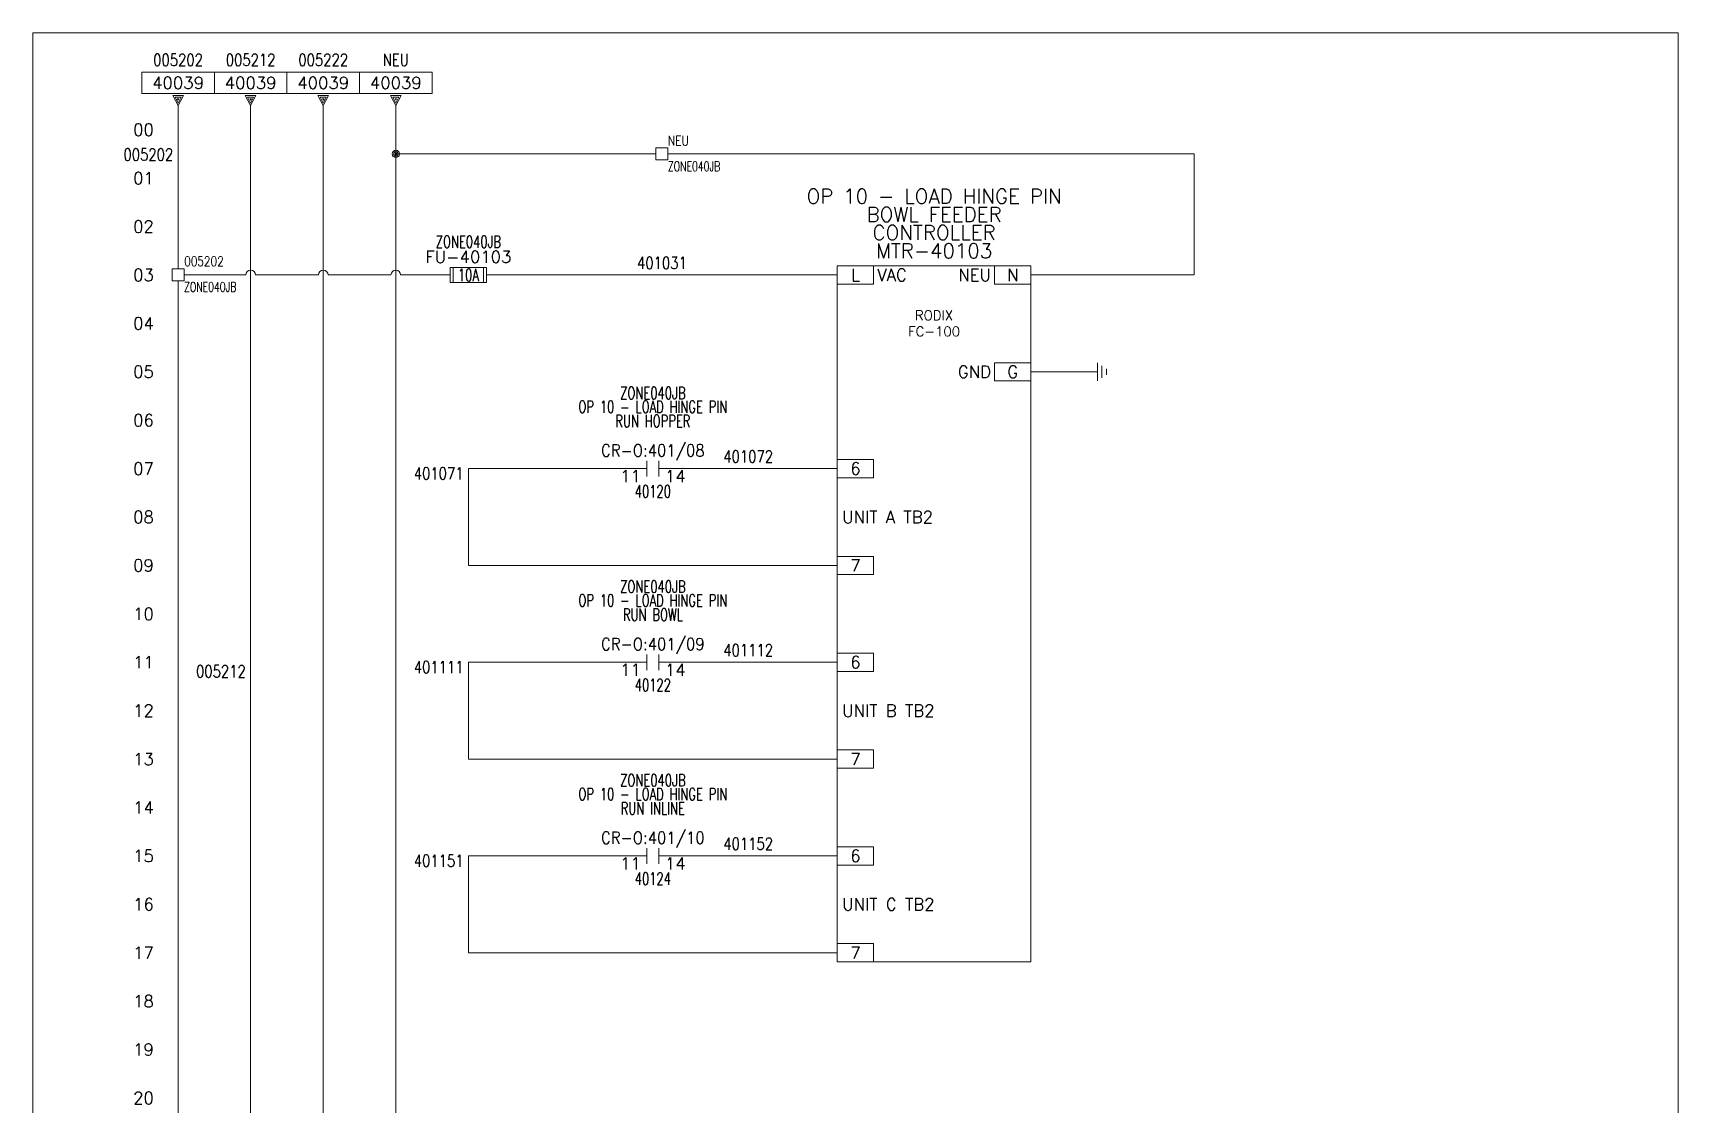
# Model space of a CAD drawing. Header units: inches. Extents: x 0 to 17, y 0 to 23.
# Drawn here: x 0 to 17, y 11.94 to 23 of the extents above; entities that cross this region are included whole.
import ezdxf
from ezdxf.enums import TextEntityAlignment as Align

# ---------------------------------------------------------------- set-up
doc = ezdxf.new("R2010")
doc.units = ezdxf.units.IN
doc.header["$MEASUREMENT"] = 0
doc.layers.get('0').update_dxf_attribs({"lineweight": 5})
for name, color, linetype, lineweight in [('_MULTI_WIRE', 9, 'Continuous', 5), ('DESC', 1, 'Continuous', 5), ('DESCCHILD', 1, 'Continuous', 5), ('LOC', 252, 'Continuous', 5), ('MISC', 2, 'Continuous', 5), ('SYMS', 7, 'Continuous', 5), ('TAGS', 2, 'Continuous', 5), ('TERMS', 2, 'Continuous', 5), ('Title_Block_Info', 2, 'Continuous', 5), ('WIRENO', 1, 'Continuous', 5), ('WIRES', 7, 'Continuous', 5), ('XREF', 1, 'Continuous', 5), ('XREFCHILD', 1, 'Continuous', 5)]:
    doc.layers.add(name, color=color, linetype=linetype, lineweight=lineweight)
doc.layers.add('WIRENO_DEST', color=1, linetype='Continuous')
doc.styles.get("Standard").update_dxf_attribs({"font": 'romans.shx'})
doc.styles.add('WD', font='romans.shx')

# ---------------------------------------------------------------- blocks, each defined once
blk = doc.blocks.new('WD_MLRH')
at = {"color": 2, "style": 'WD'}
blk.add_attdef('RUNGFIRST', text='', height=0.125, dxfattribs=at).set_placement((-0.25, 0), align=Align.MIDDLE_RIGHT)
at = {"style": 'WD', "flags": 1}
for tag, p in [('RUNGHORV', (-0.25, -0.127)), ('RUNGINC', (-0.25, -0.163)), ('WIRE-START', (-0.25, -0.356)), ('WIREMODE', (-0.25, -0.281)), ('RUNGDIST', (-0.25, -0.2)), ('RUNGCNT', (-0.25, -0.237)), ('WIREFMT', (-0.25, -0.321)), ('WIRE-GSUF', (-0.25, -0.396)), ('PH3SPACE', (-0.25, -0.437))]:
    blk.add_attdef(tag, text='', height=0.025, dxfattribs=at).set_placement(p, align=Align.RIGHT)
blk = doc.blocks.new('HA2D2')
for p, q in [((0.375, 0.344), (-0.375, 0.344)), ((-0.375, 0.344), (-0.375, 0.125)), ((0.375, 0.125), (0.375, 0.344)), ((-0.375, 0.125), (0.375, 0.125)), ((0.055, 0.102), (-0.055, 0.102)), ((-0.055, 0.102), (0, 0)), ((0, 0.023), (-0.031, 0.086)), ((-0.031, 0.086), (0.031, 0.086)), ((0, 0.055), (-0.008, 0.07)), ((-0.008, 0.07), (0.008, 0.07)), ((0, 0), (0.055, 0.102)), ((0.031, 0.086), (0, 0.023)), ((0.008, 0.07), (0, 0.055))]:
    blk.add_line(p, q)
at = {"style": 'WD', "width": 0.8, "flags": 8}
for tag, p in [('DESC1', (0, 0.722)), ('WIRENO', (0, 0.534))]:
    blk.add_attdef(tag, text='', height=0.125, dxfattribs=at).set_placement(p, align=Align.TOP_CENTER)
at = {"style": 'WD'}
blk.add_attdef('XREF', text='', height=0.125, dxfattribs=at).set_placement((0, 0.172), align=Align.CENTER)
at = {"style": 'WD', "flags": 1}
for tag, p in [('X8TERM01', (0, 0)), ('SIGCODE', (0.088, 0.066))]:
    blk.add_attdef(tag, p, '', height=0.01, dxfattribs=at)
blk = doc.blocks.new('HMISC_CAT1_RODIX_FC100')
for p, q in [((-1, 0.094), (-0.625, 0.094)), ((-1, -0.094), (-1, 0.094)), ((-0.625, 0.094), (-0.625, -0.094)), ((0.625, 0.094), (1, 0.094)), ((0.625, -0.094), (0.625, 0.094)), ((1, 0.094), (1, -0.094)), ((-0.625, -0.094), (-1, -0.094)), ((1, -0.094), (0.625, -0.094)), ((-1, -1.094), (-1, -0.906)), ((0.625, -0.906), (1, -0.906)), ((0.625, -1.094), (0.625, -0.906)), ((1, -0.906), (1, -1.094)), ((1, -1.094), (0.625, -1.094)), ((-1, -1.906), (-0.625, -1.906)), ((-1, -2.094), (-1, -1.906)), ((-0.625, -1.906), (-0.625, -2.094)), ((1, -1.906), (1, -2.094)), ((-0.625, -2.094), (-1, -2.094)), ((-1, -2.906), (-0.625, -2.906)), ((-1, -3.094), (-1, -2.906)), ((-0.625, -2.906), (-0.625, -3.094)), ((1, -2.906), (1, -3.094)), ((-0.625, -3.094), (-1, -3.094)), ((-1, -3.906), (-0.625, -3.906)), ((-1, -4.094), (-1, -3.906)), ((-0.625, -3.906), (-0.625, -4.094)), ((-0.625, -4.094), (-1, -4.094)), ((-1, -4.906), (-0.625, -4.906)), ((-1, -5.094), (-1, -4.906)), ((-0.625, -4.906), (-0.625, -5.094)), ((-0.625, -5.094), (-1, -5.094)), ((-1, -5.906), (-0.625, -5.906)), ((-1, -6.094), (-1, -5.906)), ((-0.625, -5.906), (-0.625, -6.094)), ((1, -5.906), (1, -6.094)), ((-0.625, -6.094), (-1, -6.094)), ((-1, -6.906), (-0.625, -6.906)), ((-1, -7.094), (-1, -6.906)), ((-0.625, -6.906), (-0.625, -7.094)), ((1, -6.906), (1, -7.094)), ((-0.625, -7.094), (-1, -7.094))]:
    blk.add_line(p, q)
at = {"linetype": 'Continuous'}
blk.add_lwpolyline([(-1, 0.094), (1, 0.094), (1, -7.094), (-1, -7.094)], close=True, dxfattribs=at)
at = {"linetype": 'Continuous', "insert": (0, -0.5), "char_height": 0.1, "width": 0.25, "attachment_point": 5}
blk.add_mtext('RODIX\\PFC-100', dxfattribs=at)
at = {"style": 'WD'}
for tag, p in [('LOC', (0, 0.925)), ('DESC1', (0, 0.738)), ('DESC2', (0, 0.55)), ('DESC3', (0, 0.363)), ('TAG1', (0, 0.175))]:
    blk.add_attdef(tag, text='', height=0.15, dxfattribs=at).set_placement(p, align=Align.CENTER)
at = {"linetype": 'Continuous', "style": 'WD'}
for tag, p in [('TERM01', (-0.812, 0)), ('TERM02', (0.812, 0)), ('TERM04', (0.812, -1)), ('TERM05', (-0.812, -2)), ('TERM07', (-0.812, -3)), ('TERM09', (-0.812, -4)), ('TERM11', (-0.812, -5)), ('TERM13', (-0.812, -6)), ('TERM15', (-0.812, -7))]:
    blk.add_attdef(tag, text='', height=0.125, dxfattribs=at).set_placement(p, align=Align.MIDDLE_CENTER)
at = {"style": 'WD', "flags": 1}
for tag, p, height in [('X4TERM01', (-1, 0), 0.005), ('X1TERM02', (1, 0), 0.005), ('FAMILY', (0.6, -0.363), 0.0125), ('MFG', (0.6, -0.441), 0.0125), ('ASSYCODE', (0.6, -0.597), 0.0125), ('X1TERM04', (1, -1), 0.005), ('X4TERM05', (-1, -2), 0.005), ('X4TERM07', (-1, -3), 0.005), ('X4TERM09', (-1, -4), 0.005), ('X4TERM11', (-1, -5), 0.005), ('X4TERM13', (-1, -6), 0.005), ('X4TERM15', (-1, -7), 0.005)]:
    blk.add_attdef(tag, p, '', height=height, dxfattribs=at)
at = {"linetype": 'Continuous', "style": 'WD'}
for tag, p in [('DESCTERM01', (-0.587, 0)), ('DESCTERM05', (-0.95, -2.5)), ('DESCTERM07', (-0.587, -3)), ('DESCTERM09', (-0.95, -4.5)), ('DESCTERM11', (-0.587, -5)), ('DESCTERM13', (-0.95, -6.5)), ('DESCTERM15', (-0.587, -7))]:
    blk.add_attdef(tag, text='', height=0.125, dxfattribs=at).set_placement(p, align=Align.MIDDLE_LEFT)
for tag, p in [('DESCTERM02', (0.587, 0)), ('DESCTERM04', (0.587, -1))]:
    blk.add_attdef(tag, text='', height=0.125, dxfattribs=at).set_placement(p, align=Align.MIDDLE_RIGHT)
at = {"style": 'WD', "flags": 1}
blk.add_attdef('CAT', text='', height=0.156, dxfattribs=at).set_placement((0.05, -1.587), align=Align.CENTER)
blk = doc.blocks.new('WD_WNV')
at = {"linetype": 'Continuous', "style": 'WD', "width": 0.8}
blk.add_attdef('WIRENO', text='', height=0.125, dxfattribs=at).set_placement((-0.05, 0), align=Align.MIDDLE_RIGHT)
blk = doc.blocks.new('HFU1')
for p, q in [((-0.188, -0.078), (-0.188, 0.078)), ((-0.188, 0.078), (0.188, 0.078)), ((-0.156, 0.078), (-0.156, -0.078)), ((0.156, 0.078), (0.156, -0.078)), ((0.188, 0.078), (0.188, -0.078)), ((0.188, -0.078), (-0.188, -0.078))]:
    blk.add_line(p, q)
at = {"style": 'WD', "width": 0.7}
for tag, p in [('INST', (0, 0.451)), ('LOC', (0, 0.281))]:
    blk.add_attdef(tag, text='', height=0.125, dxfattribs=at).set_placement(p, align=Align.CENTER)
at = {"style": 'WD'}
blk.add_attdef('TAG1', text='', height=0.125, dxfattribs=at).set_placement((0, 0.125), align=Align.CENTER)
at = {"linetype": 'Continuous', "style": 'WD', "flags": 9}
for tag, p in [('ASSYCODE', (0.157, 0.251)), ('MFG', (0.156, 0.083)), ('CAT', (0.156, 0.102))]:
    blk.add_attdef(tag, text='', height=0.01, dxfattribs=at).set_placement(p, align=Align.CENTER)
at = {"style": 'WD', "width": 0.7}
blk.add_attdef('RATING1', text='', height=0.125, dxfattribs=at).set_placement((0, 0), align=Align.MIDDLE_CENTER)
at = {"style": 'WD'}
for tag, p, flags in [('X4TERM01', (-0.188, 0), 1), ('FAMILY', (0.129, 0.108), 9), ('X1TERM02', (0.188, 0), 1)]:
    blk.add_attdef(tag, p, '', height=0.01, dxfattribs=dict(at, flags=flags))
for tag, p in [('X2LINK', (0, 0.109)), ('X8LINK', (0, -0.109))]:
    blk.add_attdef(tag, p, '', height=0.01, dxfattribs=at)
at = {"linetype": 'Continuous', "style": 'WD', "flags": 8}
blk.add_attdef('TERM01', text='', height=0.125, dxfattribs=at).set_placement((-0.25, -0.031), align=Align.TOP_RIGHT)
blk.add_attdef('TERM02', text='', height=0.125, dxfattribs=at).set_placement((0.25, -0.031), align=Align.TOP_LEFT)
blk = doc.blocks.new('WD_WNH')
at = {"linetype": 'Continuous', "style": 'WD', "width": 0.8}
blk.add_attdef('WIRENO', text='', height=0.125, dxfattribs=at).set_placement((0, 0.0625), align=Align.CENTER)
blk = doc.blocks.new('HGND2')
for p, q in [((0, 0.09375), (0, -0.09375)), ((0.046875, 0.0625), (0.046875, -0.0625)), ((0.09375, 0.03125), (0.09375, -0.03125))]:
    blk.add_line(p, q)
at = {"style": 'WD', "flags": 1}
blk.add_attdef('X4TERM01', (0, 0), '', height=0.01, dxfattribs=at)
blk = doc.blocks.new('WDDOT')
for radius in [0.0375, 0.0234, 0.0116]:
    blk.add_circle((0, 0), radius)
blk = doc.blocks.new('HCR21')
at = {"linetype": 'Continuous'}
for p, q in [((-0.062, 0.08), (-0.062, -0.08)), ((0.062, 0.08), (0.062, -0.08))]:
    blk.add_line(p, q, dxfattribs=at)
at = {"style": 'WD'}
for tag, width, p in [('DESC1', 0.7, (0, 0.576)), ('LOC', 0.7, (0, 0.719)), ('DESC2', 0.7, (0, 0.429)), ('DESC3', 0.7, (0, 0.281)), ('TAG2', 0.9, (0, 0.125)), ('XREF', 0.7, (0, -0.297)), ('INST', 0.7, (0, -0.438))]:
    blk.add_attdef(tag, text='', height=0.125, dxfattribs=dict(at, width=width)).set_placement(p, align=Align.CENTER)
for tag, p, flags in [('X4TERM01', (-0.062, 0), 1), ('X1TERM02', (0.062, 0), 1), ('FAMILY', (0.097, 0.053), 9), ('CONTACT', (0.097, 0.036), 1)]:
    blk.add_attdef(tag, p, '', height=0.01, dxfattribs=dict(at, flags=flags))
for tag, p in [('X2LINK', (0, 0.125)), ('X8LINK', (0, -0.125))]:
    blk.add_attdef(tag, p, '', height=0.01, dxfattribs=at)
at = {"linetype": 'Continuous', "style": 'WD', "flags": 8}
blk.add_attdef('TERM01', text='', height=0.125, dxfattribs=at).set_placement((-0.125, -0.016), align=Align.TOP_RIGHT)
blk.add_attdef('TERM02', text='', height=0.125, dxfattribs=at).set_placement((0.125, -0.016), align=Align.TOP_LEFT)
blk = doc.blocks.new('TB_P')
at = {"color": 5, "linetype": 'Continuous'}
blk.add_lwpolyline([(0, 0), (17, 0), (17, 23), (0, 23)], close=True, dxfattribs=at)
at = {"color": 2, "linetype": 'Continuous', "style": 'WD', "flags": 1}
for tag, p in [('REV1_NO', (1.734, 3.29)), ('REV1_BY', (7.303, 3.29)), ('REV1_DATE', (9.562, 3.29)), ('REV2_NO', (1.734, 3.04)), ('REV2_BY', (7.303, 3.04)), ('REV2_DATE', (9.562, 3.04)), ('REV3_NO', (1.734, 2.79)), ('REV3_BY', (7.303, 2.79)), ('REV3_DATE', (9.562, 2.79)), ('REV4_NO', (1.734, 2.54)), ('REV4_BY', (7.303, 2.54)), ('REV4_DATE', (9.562, 2.54)), ('REV5_NO', (1.734, 2.29)), ('REV5_BY', (7.303, 2.29)), ('REV5_DATE', (9.562, 2.29)), ('REV6_NO', (1.734, 2.04)), ('REV6_BY', (7.303, 2.04)), ('REV6_DATE', (9.562, 2.04)), ('REV7_NO', (1.734, 1.79)), ('REV7_BY', (7.303, 1.79)), ('REV7_DATE', (9.562, 1.79)), ('REV8_NO', (1.734, 1.54)), ('REV8_BY', (7.303, 1.54)), ('REV8_DATE', (9.562, 1.54)), ('REV9_NO', (1.734, 1.29)), ('REV9_BY', (7.303, 1.29)), ('REV9_DATE', (9.562, 1.29))]:
    blk.add_attdef(tag, text='', height=0.15, dxfattribs=at).set_placement(p, align=Align.MIDDLE_CENTER)
for tag, p in [('REV1_CHANGE', (2.292, 3.29)), ('REV2_CHANGE', (2.292, 3.04)), ('REV3_CHANGE', (2.292, 2.79)), ('REV4_CHANGE', (2.292, 2.54)), ('REV5_CHANGE', (2.292, 2.29)), ('REV6_CHANGE', (2.292, 2.04)), ('REV7_CHANGE', (2.292, 1.79)), ('REV8_CHANGE', (2.292, 1.54)), ('REV9_CHANGE', (2.292, 1.29))]:
    blk.add_attdef(tag, text='', height=0.15, dxfattribs=at).set_placement(p, align=Align.MIDDLE_LEFT)
at = {"layer": 'Title_Block_Info', "ltscale": 0.1}
for tag, p in [('CUSTOMER', (6.842, 0.833)), ('JOB DESCRIPTION LINE', (6.842, 0.5)), ('DRAWING DESCRIPTION', (6.842, 0.167))]:
    blk.add_attdef(tag, text='', height=0.15, dxfattribs=at).set_placement(p, align=Align.MIDDLE_LEFT)
at = {"layer": 'Title_Block_Info', "ltscale": 0.1, "style": 'WD'}
for tag, p in [('JOB #', (12.752, 0.833)), ('SEC. NO.', (14.75, 0.833)), ('SHT. NO.', (16.312, 0.833)), ('NAME', (12.795, 0.5)), ('REV', (16.194, 0.5))]:
    blk.add_attdef(tag, text='', height=0.125, dxfattribs=at).set_placement(p, align=Align.MIDDLE_CENTER)
blk.add_attdef('DATE', text='', height=0.125, dxfattribs=at).set_placement((15.188, 0.5), align=Align.MIDDLE_RIGHT)
blk.add_attdef('FILE NUMBER', text='', height=0.125, dxfattribs=at).set_placement((12.591, 0.167), align=Align.MIDDLE_LEFT)
blk = doc.blocks.new('HT0W01')
for p, q in [((-0.062, 0.062), (0.062, 0.062)), ((-0.062, -0.062), (-0.062, 0.062)), ((0.062, 0.062), (0.062, -0.062)), ((0.062, -0.062), (-0.062, -0.062))]:
    blk.add_line(p, q)
at = {"linetype": 'Continuous', "style": 'WD'}
for tag, p, width, flags in [('WIRENO', (0.062, 0.087), 0.8, 8), ('TAGSTRIP', (0.05, -0.297), 0.9, 8), ('CAT', (0.213, -0.406), 0.8, 1)]:
    blk.add_attdef(tag, p, '', height=0.1, dxfattribs=dict(at, width=width, flags=flags))
at = {"style": 'WD', "width": 0.7}
for tag, p in [('INST', (0.062, 0.214)), ('LOC', (0.062, -0.178))]:
    blk.add_attdef(tag, p, '', height=0.1, dxfattribs=at)
at = {"style": 'WD', "flags": 1}
for tag, p, height in [('X4TERM01', (-0.062, 0), 0.01), ('X4TERMDESC01', (-0.055, -0.023), 0.025), ('X2TERMDESC01', (-0.006, 0.029), 0.025), ('X2TERM01', (0, 0.062), 0.01), ('X1TERMDESC01', (0.039, 0.007), 0.025), ('X1TERM01', (0.062, 0), 0.01), ('X8TERM01', (0, -0.062), 0.01), ('X8TERMDESC01', (0, -0.054), 0.025)]:
    blk.add_attdef(tag, p, '', height=height, dxfattribs=at)
at = {"linetype": 'Continuous', "style": 'WD', "width": 0.8, "flags": 1}
blk.add_attdef('MFG', text='', height=0.1, dxfattribs=at).set_placement((0.088, -0.406), align=Align.RIGHT)
at = {"style": 'WD', "width": 0.7, "flags": 1}
blk.add_attdef('ASSYCODE', (0.062, -0.281), '', height=0.01, dxfattribs=at)
blk = doc.blocks.new('VT0W01')
for p, q in [((-0.062, 0.062), (0.062, 0.062)), ((-0.062, -0.062), (-0.062, 0.062)), ((0.062, 0.062), (0.062, -0.062)), ((0.062, -0.062), (-0.062, -0.062))]:
    blk.add_line(p, q)
at = {"linetype": 'Continuous', "style": 'WD'}
for tag, p, width, flags in [('WIRENO', (0.062, 0.091), 0.8, 8), ('TAGSTRIP', (0.05, -0.282), 0.9, 8), ('CAT', (0.213, -0.406), 0.8, 1)]:
    blk.add_attdef(tag, p, '', height=0.1, dxfattribs=dict(at, width=width, flags=flags))
at = {"style": 'WD', "width": 0.7}
for tag, p in [('INST', (0.062, 0.208)), ('LOC', (0.062, -0.173))]:
    blk.add_attdef(tag, p, '', height=0.1, dxfattribs=at)
at = {"style": 'WD', "flags": 1}
for tag, p, height in [('X4TERM01', (-0.062, 0), 0.01), ('X4TERMDESC01', (-0.055, -0.023), 0.025), ('X2TERMDESC01', (-0.006, 0.029), 0.025), ('X2TERM01', (0, 0.062), 0.01), ('X1TERMDESC01', (0.039, -0.003), 0.025), ('X1TERM01', (0.062, 0), 0.01), ('X8TERM01', (0, -0.062), 0.01), ('X8TERMDESC01', (0, -0.054), 0.025)]:
    blk.add_attdef(tag, p, '', height=height, dxfattribs=at)
at = {"linetype": 'Continuous', "style": 'WD', "width": 0.8, "flags": 1}
blk.add_attdef('MFG', text='', height=0.1, dxfattribs=at).set_placement((0.088, -0.406), align=Align.RIGHT)
at = {"style": 'WD', "width": 0.7, "flags": 1}
blk.add_attdef('ASSYCODE', (0.062, -0.281), '', height=0.01, dxfattribs=at)

msp = doc.modelspace()

# ---------------------------------------------------------------- linework, layer by layer
at = {"layer": '_MULTI_WIRE'}
msp.add_line((10.312, 19.5), (11, 19.5), dxfattribs=at)
at = {"layer": 'WIRES'}
for p, q in [((1.5, 22.25), (1.5, 20.562)), ((2.25, 22.25), (2.25, 10.562)), ((3, 22.25), (3, 2.25)), ((3.75, 22.25), (3.75, 2.25)), ((3.75, 21.75), (6.438, 21.75)), ((6.562, 21.75), (12, 21.75)), ((12, 20.5), (12, 21.75)), ((1.5, 20.438), (1.5, 2.25)), ((1.562, 20.5), (2.2, 20.5)), ((2.3, 20.5), (2.95, 20.5)), ((3.05, 20.5), (3.7, 20.5)), ((3.8, 20.5), (4.312, 20.5)), ((4.688, 20.5), (8.313, 20.5)), ((10.312, 20.5), (12, 20.5)), ((4.5, 18.5), (4.5, 17.5)), ((6.344, 18.5), (4.5, 18.5)), ((8.313, 18.5), (6.469, 18.5)), ((4.5, 17.5), (6.5, 17.5)), ((8.313, 17.5), (6.5, 17.5)), ((4.5, 16.5), (4.5, 15.5)), ((6.344, 16.5), (4.5, 16.5)), ((8.313, 16.5), (6.469, 16.5)), ((4.5, 15.5), (8.313, 15.5)), ((4.5, 14.5), (4.5, 13.5)), ((6.344, 14.5), (4.5, 14.5)), ((8.313, 14.5), (6.469, 14.5)), ((4.5, 13.5), (8.313, 13.5))]:
    msp.add_line(p, q, dxfattribs=at)
for centre in [(2.25, 20.5), (3, 20.5), (3.75, 20.5)]:
    msp.add_arc(centre, 0.05, 0, 180, dxfattribs=at)

# ---------------------------------------------------------------- block references
msp.add_blockref('TB_P', (0, 0))
msp.add_blockref('WD_MLRH', (1.5, 22)).add_auto_attribs({'RUNGFIRST': '00'})
at = {"layer": 'SYMS'}
ref = msp.add_blockref('HA2D2', (1.5, 22.25), dxfattribs=at)
ref.add_attrib('XREF', '40039', dxfattribs={"layer": 'XREF', "height": 0.125, "style": 'WD'}).set_placement((1.5, 22.422), align=Align.CENTER)
ref.add_attrib('WIRENO', '005202', dxfattribs={"layer": 'WIRENO_DEST', "height": 0.125, "style": 'WD', "width": 0.8, "flags": 8}).set_placement((1.5, 22.784), align=Align.TOP_CENTER)
ref = msp.add_blockref('HA2D2', (2.25, 22.25), dxfattribs=at)
ref.add_attrib('XREF', '40039', dxfattribs={"layer": 'XREF', "height": 0.125, "style": 'WD'}).set_placement((2.25, 22.422), align=Align.CENTER)
ref.add_attrib('WIRENO', '005212', dxfattribs={"layer": 'WIRENO_DEST', "height": 0.125, "style": 'WD', "width": 0.8, "flags": 8}).set_placement((2.25, 22.784), align=Align.TOP_CENTER)
ref = msp.add_blockref('HA2D2', (3, 22.25), dxfattribs=at)
ref.add_attrib('XREF', '40039', dxfattribs={"layer": 'XREF', "height": 0.125, "style": 'WD'}).set_placement((3, 22.422), align=Align.CENTER)
ref.add_attrib('WIRENO', '005222', dxfattribs={"layer": 'WIRENO_DEST', "height": 0.125, "style": 'WD', "width": 0.8, "flags": 8}).set_placement((3, 22.784), align=Align.TOP_CENTER)
ref = msp.add_blockref('HA2D2', (3.75, 22.25), dxfattribs=at)
ref.add_attrib('XREF', '40039', dxfattribs={"layer": 'XREF', "height": 0.125, "style": 'WD'}).set_placement((3.75, 22.422), align=Align.CENTER)
ref.add_attrib('WIRENO', 'NEU', dxfattribs={"layer": 'WIRENO_DEST', "height": 0.125, "style": 'WD', "width": 0.8, "flags": 8}).set_placement((3.75, 22.784), align=Align.TOP_CENTER)
ref = msp.add_blockref('HT0W01', (6.5, 21.75), dxfattribs=at)
ref.add_attrib('WIRENO', 'NEU', (6.562, 21.837), dxfattribs={"layer": 'WIRENO', "linetype": 'Continuous', "height": 0.1, "style": 'WD', "width": 0.8, "flags": 8})
ref.add_attrib('LOC', 'ZONE040JB', (6.562, 21.572), dxfattribs={"layer": 'LOC', "height": 0.1, "style": 'WD', "width": 0.7})
for name, p in [('WDDOT', (3.75, 21.75)), ('HGND2', (11, 19.5))]:
    msp.add_blockref(name, p, dxfattribs=at)
ref = msp.add_blockref('HMISC_CAT1_RODIX_FC100', (9.312, 20.5), dxfattribs=at)
ref.add_attrib('DESCTERM02', 'NEU', dxfattribs={"layer": 'DESC', "linetype": 'Continuous', "height": 0.125, "style": 'WD'}).set_placement((9.9, 20.5), align=Align.MIDDLE_RIGHT)
ref.add_attrib('TERM01', 'L', dxfattribs={"layer": 'TERMS', "linetype": 'Continuous', "height": 0.125, "style": 'WD'}).set_placement((8.5, 20.5), align=Align.MIDDLE_CENTER)
ref.add_attrib('DESC3', 'CONTROLLER', dxfattribs={"layer": 'DESC', "height": 0.15, "style": 'WD'}).set_placement((9.312, 20.863), align=Align.CENTER)
ref.add_attrib('DESC2', 'BOWL FEEDER', dxfattribs={"layer": 'DESC', "height": 0.15, "style": 'WD'}).set_placement((9.312, 21.05), align=Align.CENTER)
ref.add_attrib('DESC1', 'OP 10 - LOAD HINGE PIN', dxfattribs={"layer": 'DESC', "height": 0.15, "style": 'WD'}).set_placement((9.312, 21.238), align=Align.CENTER)
ref.add_attrib('TAG1', 'MTR-40103', dxfattribs={"layer": 'TAGS', "height": 0.15, "style": 'WD'}).set_placement((9.312, 20.675), align=Align.CENTER)
ref.add_attrib('DESCTERM01', 'VAC', dxfattribs={"layer": 'DESC', "linetype": 'Continuous', "height": 0.125, "style": 'WD'}).set_placement((8.725, 20.5), align=Align.MIDDLE_LEFT)
ref.add_attrib('TERM02', 'N', dxfattribs={"layer": 'TERMS', "linetype": 'Continuous', "height": 0.125, "style": 'WD'}).set_placement((10.125, 20.5), align=Align.MIDDLE_CENTER)
ref.add_attrib('TERM04', 'G', dxfattribs={"layer": 'TERMS', "linetype": 'Continuous', "height": 0.125, "style": 'WD'}).set_placement((10.125, 19.5), align=Align.MIDDLE_CENTER)
ref.add_attrib('DESCTERM04', 'GND', dxfattribs={"layer": 'DESC', "linetype": 'Continuous', "height": 0.125, "style": 'WD'}).set_placement((9.9, 19.5), align=Align.MIDDLE_RIGHT)
ref.add_attrib('TERM07', '7', dxfattribs={"layer": 'TERMS', "linetype": 'Continuous', "height": 0.125, "style": 'WD'}).set_placement((8.5, 17.5), align=Align.MIDDLE_CENTER)
ref.add_attrib('DESCTERM05', 'UNIT A TB2', dxfattribs={"layer": 'DESC', "linetype": 'Continuous', "height": 0.125, "style": 'WD'}).set_placement((8.363, 18), align=Align.MIDDLE_LEFT)
ref.add_attrib('TERM05', '6', dxfattribs={"layer": 'TERMS', "linetype": 'Continuous', "height": 0.125, "style": 'WD'}).set_placement((8.5, 18.5), align=Align.MIDDLE_CENTER)
ref.add_attrib('DESCTERM09', 'UNIT B TB2', dxfattribs={"layer": 'DESC', "linetype": 'Continuous', "height": 0.125, "style": 'WD'}).set_placement((8.363, 16), align=Align.MIDDLE_LEFT)
ref.add_attrib('TERM11', '7', dxfattribs={"layer": 'TERMS', "linetype": 'Continuous', "height": 0.125, "style": 'WD'}).set_placement((8.5, 15.5), align=Align.MIDDLE_CENTER)
ref.add_attrib('TERM09', '6', dxfattribs={"layer": 'TERMS', "linetype": 'Continuous', "height": 0.125, "style": 'WD'}).set_placement((8.5, 16.5), align=Align.MIDDLE_CENTER)
ref.add_attrib('DESCTERM13', 'UNIT C TB2', dxfattribs={"layer": 'DESC', "linetype": 'Continuous', "height": 0.125, "style": 'WD'}).set_placement((8.363, 14), align=Align.MIDDLE_LEFT)
ref.add_attrib('TERM15', '7', dxfattribs={"layer": 'TERMS', "linetype": 'Continuous', "height": 0.125, "style": 'WD'}).set_placement((8.5, 13.5), align=Align.MIDDLE_CENTER)
ref.add_attrib('TERM13', '6', dxfattribs={"layer": 'TERMS', "linetype": 'Continuous', "height": 0.125, "style": 'WD'}).set_placement((8.5, 14.5), align=Align.MIDDLE_CENTER)
ref = msp.add_blockref('HFU1', (4.5, 20.5), dxfattribs=at)
ref.add_attrib('TAG1', 'FU-40103', dxfattribs={"layer": 'TAGS', "height": 0.125, "style": 'WD'}).set_placement((4.5, 20.625), align=Align.CENTER)
ref.add_attrib('LOC', 'ZONE040JB', dxfattribs={"layer": 'LOC', "height": 0.125, "style": 'WD', "width": 0.7}).set_placement((4.5, 20.781), align=Align.CENTER)
ref.add_attrib('RATING1', '10A', dxfattribs={"layer": 'MISC', "height": 0.125, "style": 'WD', "width": 0.7}).set_placement((4.5, 20.5), align=Align.MIDDLE_CENTER)
ref = msp.add_blockref('VT0W01', (1.5, 20.5), dxfattribs=at)
ref.add_attrib('WIRENO', '005202', (1.562, 20.591), dxfattribs={"layer": 'WIRENO', "linetype": 'Continuous', "height": 0.1, "style": 'WD', "width": 0.8, "flags": 8})
ref.add_attrib('LOC', 'ZONE040JB', (1.562, 20.327), dxfattribs={"layer": 'LOC', "height": 0.1, "style": 'WD', "width": 0.7})
ref = msp.add_blockref('HCR21', (6.406, 18.5), dxfattribs=at)
ref.add_attrib('TAG2', 'CR-O:401/08', dxfattribs={"layer": 'TAGS', "height": 0.125, "style": 'WD', "width": 0.9}).set_placement((6.406, 18.625), align=Align.CENTER)
ref.add_attrib('DESC1', 'OP 10 - LOAD HINGE PIN', dxfattribs={"layer": 'DESCCHILD', "height": 0.125, "style": 'WD', "width": 0.7}).set_placement((6.406, 19.076), align=Align.CENTER)
ref.add_attrib('DESC2', 'RUN HOPPER', dxfattribs={"layer": 'DESCCHILD', "height": 0.125, "style": 'WD', "width": 0.7}).set_placement((6.406, 18.929), align=Align.CENTER)
ref.add_attrib('XREF', '40120', dxfattribs={"layer": 'XREFCHILD', "height": 0.125, "style": 'WD', "width": 0.7}).set_placement((6.406, 18.203), align=Align.CENTER)
ref.add_attrib('TERM01', '11', dxfattribs={"layer": 'TERMS', "linetype": 'Continuous', "height": 0.125, "style": 'WD', "flags": 8}).set_placement((6.281, 18.484), align=Align.TOP_RIGHT)
ref.add_attrib('TERM02', '14', dxfattribs={"layer": 'TERMS', "linetype": 'Continuous', "height": 0.125, "style": 'WD', "flags": 8}).set_placement((6.531, 18.484), align=Align.TOP_LEFT)
ref.add_attrib('LOC', 'ZONE040JB', dxfattribs={"layer": 'LOC', "height": 0.125, "style": 'WD', "width": 0.7}).set_placement((6.406, 19.219), align=Align.CENTER)
ref = msp.add_blockref('HCR21', (6.406, 16.5), dxfattribs=at)
ref.add_attrib('TAG2', 'CR-O:401/09', dxfattribs={"layer": 'TAGS', "height": 0.125, "style": 'WD', "width": 0.9}).set_placement((6.406, 16.625), align=Align.CENTER)
ref.add_attrib('DESC1', 'OP 10 - LOAD HINGE PIN', dxfattribs={"layer": 'DESCCHILD', "height": 0.125, "style": 'WD', "width": 0.7}).set_placement((6.406, 17.076), align=Align.CENTER)
ref.add_attrib('DESC2', 'RUN BOWL', dxfattribs={"layer": 'DESCCHILD', "height": 0.125, "style": 'WD', "width": 0.7}).set_placement((6.406, 16.929), align=Align.CENTER)
ref.add_attrib('XREF', '40122', dxfattribs={"layer": 'XREFCHILD', "height": 0.125, "style": 'WD', "width": 0.7}).set_placement((6.406, 16.203), align=Align.CENTER)
ref.add_attrib('TERM01', '11', dxfattribs={"layer": 'TERMS', "linetype": 'Continuous', "height": 0.125, "style": 'WD', "flags": 8}).set_placement((6.281, 16.484), align=Align.TOP_RIGHT)
ref.add_attrib('TERM02', '14', dxfattribs={"layer": 'TERMS', "linetype": 'Continuous', "height": 0.125, "style": 'WD', "flags": 8}).set_placement((6.531, 16.484), align=Align.TOP_LEFT)
ref.add_attrib('LOC', 'ZONE040JB', dxfattribs={"layer": 'LOC', "height": 0.125, "style": 'WD', "width": 0.7}).set_placement((6.406, 17.219), align=Align.CENTER)
ref = msp.add_blockref('HCR21', (6.406, 14.5), dxfattribs=at)
ref.add_attrib('TAG2', 'CR-O:401/10', dxfattribs={"layer": 'TAGS', "height": 0.125, "style": 'WD', "width": 0.9}).set_placement((6.406, 14.625), align=Align.CENTER)
ref.add_attrib('DESC1', 'OP 10 - LOAD HINGE PIN', dxfattribs={"layer": 'DESCCHILD', "height": 0.125, "style": 'WD', "width": 0.7}).set_placement((6.406, 15.076), align=Align.CENTER)
ref.add_attrib('DESC2', 'RUN INLINE', dxfattribs={"layer": 'DESCCHILD', "height": 0.125, "style": 'WD', "width": 0.7}).set_placement((6.406, 14.929), align=Align.CENTER)
ref.add_attrib('XREF', '40124', dxfattribs={"layer": 'XREFCHILD', "height": 0.125, "style": 'WD', "width": 0.7}).set_placement((6.406, 14.203), align=Align.CENTER)
ref.add_attrib('TERM01', '11', dxfattribs={"layer": 'TERMS', "linetype": 'Continuous', "height": 0.125, "style": 'WD', "flags": 8}).set_placement((6.281, 14.484), align=Align.TOP_RIGHT)
ref.add_attrib('TERM02', '14', dxfattribs={"layer": 'TERMS', "linetype": 'Continuous', "height": 0.125, "style": 'WD', "flags": 8}).set_placement((6.531, 14.484), align=Align.TOP_LEFT)
ref.add_attrib('LOC', 'ZONE040JB', dxfattribs={"layer": 'LOC', "height": 0.125, "style": 'WD', "width": 0.7}).set_placement((6.406, 15.219), align=Align.CENTER)
at = {"layer": 'WIRENO'}
ref = msp.add_blockref('WD_WNV', (1.5, 21.744), dxfattribs=at)
ref.add_attrib('WIRENO', '005202', dxfattribs={"linetype": 'Continuous', "height": 0.125, "style": 'WD', "width": 0.8}).set_placement((1.45, 21.744), align=Align.MIDDLE_RIGHT)
ref = msp.add_blockref('WD_WNH', (6.5, 20.5), dxfattribs=at)
ref.add_attrib('WIRENO', '401031', dxfattribs={"linetype": 'Continuous', "height": 0.125, "style": 'WD', "width": 0.8}).set_placement((6.5, 20.562), align=Align.CENTER)
ref = msp.add_blockref('WD_WNH', (7.391, 18.5), dxfattribs=at)
ref.add_attrib('WIRENO', '401072', dxfattribs={"linetype": 'Continuous', "height": 0.125, "style": 'WD', "width": 0.8}).set_placement((7.391, 18.563), align=Align.CENTER)
ref = msp.add_blockref('WD_WNV', (4.5, 18.45), dxfattribs=at)
ref.add_attrib('WIRENO', '401071', dxfattribs={"linetype": 'Continuous', "height": 0.125, "style": 'WD', "width": 0.8}).set_placement((4.45, 18.45), align=Align.MIDDLE_RIGHT)
ref = msp.add_blockref('WD_WNH', (7.391, 16.5), dxfattribs=at)
ref.add_attrib('WIRENO', '401112', dxfattribs={"linetype": 'Continuous', "height": 0.125, "style": 'WD', "width": 0.8}).set_placement((7.391, 16.562), align=Align.CENTER)
ref = msp.add_blockref('WD_WNV', (4.5, 16.45), dxfattribs=at)
ref.add_attrib('WIRENO', '401111', dxfattribs={"linetype": 'Continuous', "height": 0.125, "style": 'WD', "width": 0.8}).set_placement((4.45, 16.45), align=Align.MIDDLE_RIGHT)
ref = msp.add_blockref('WD_WNV', (2.25, 16.406), dxfattribs=at)
ref.add_attrib('WIRENO', '005212', dxfattribs={"linetype": 'Continuous', "height": 0.125, "style": 'WD', "width": 0.8}).set_placement((2.2, 16.406), align=Align.MIDDLE_RIGHT)
ref = msp.add_blockref('WD_WNH', (7.391, 14.5), dxfattribs=at)
ref.add_attrib('WIRENO', '401152', dxfattribs={"linetype": 'Continuous', "height": 0.125, "style": 'WD', "width": 0.8}).set_placement((7.391, 14.563), align=Align.CENTER)
ref = msp.add_blockref('WD_WNV', (4.5, 14.45), dxfattribs=at)
ref.add_attrib('WIRENO', '401151', dxfattribs={"linetype": 'Continuous', "height": 0.125, "style": 'WD', "width": 0.8}).set_placement((4.45, 14.45), align=Align.MIDDLE_RIGHT)

# ---------------------------------------------------------------- texts
at = {"color": 2, "style": 'WD'}
for s, p in [('01', (1.25, 21.5)), ('02', (1.25, 21)), ('03', (1.25, 20.5)), ('04', (1.25, 20)), ('05', (1.25, 19.5)), ('06', (1.25, 19)), ('07', (1.25, 18.5)), ('08', (1.25, 18)), ('09', (1.25, 17.5)), ('10', (1.25, 17)), ('11', (1.25, 16.5)), ('12', (1.25, 16)), ('13', (1.25, 15.5)), ('14', (1.25, 15)), ('15', (1.25, 14.5)), ('16', (1.25, 14)), ('17', (1.25, 13.5)), ('18', (1.25, 13)), ('19', (1.25, 12.5)), ('20', (1.25, 12))]:
    msp.add_text(s, height=0.125, dxfattribs=at).set_placement(p, align=Align.MIDDLE_RIGHT)

doc.saveas('drawing.dxf')
